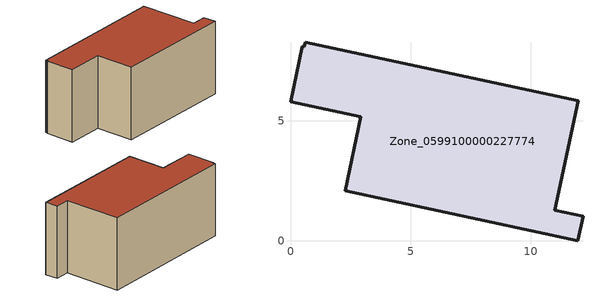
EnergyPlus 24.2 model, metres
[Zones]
Zone_0599100000227774
 floor ground (C_G): 0.61,8.27 11.97,5.83 10.99,1.28 12.17,1.03 11.95,0 2.27,2.09 2.93,5.17 0,5.8 0.49,8.1 0.57,8.08 z0
 wall outside (C_F): 12.17,1.03 10.99,1.28 11.97,5.83 0.61,8.27 0.57,8.08 0.49,8.1 0,5.8 2.93,5.17 2.27,2.09 11.95,0 12.17,1.03 z0:5.9
 roof outside (C_R): 0.49,8.1 0,5.8 2.93,5.17 2.27,2.09 11.95,0 12.17,1.03 10.99,1.28 11.97,5.83 0.61,8.27 0.57,8.08 z5.9
[BUILDING]
Pand.0599100000227774: North Axis=0; Terrain=City; Loads Convergence Tolerance Value=0.04; Temperature Convergence Tolerance Value=0.4; Solar Distribution=FullExterior; Maximum Number of Warmup Days=25; Minimum Number of Warmup Days=1
[Site:Location]
Rotterdam.The.Hague.AP_ZH_NLD Design_Conditions: Latitude=51.96; Longitude=4.45; Time Zone=1; Elevation=-4.5
[SITE:GROUNDTEMPERATURE:BUILDINGSURFACE]
18, 18, 18, 18, 18, 18, 18, 18, 18, 18, 18, 18
[MATERIAL] Thermal Absorptance=0.9; Solar Absorptance=0.7; Visible Absorptance=0.7
Name | Roughness | Thickness | Conductivity | Density | Specific Heat
G.TI.1975-1991 | MediumSmooth | 0.15 | 0.288461 | 540 | 1210
F.TI.1975-1991 | Rough | 0.3 | 0.230769 | 1920 | 840
R.TI.1975-1991 | MediumRough | 0.2 | 0.153846 | 1500 | 1000
[CONSTRUCTION]
C_G: G.TI.1975-1991
C_F: F.TI.1975-1991
C_R: R.TI.1975-1991
[ZONE]
Zone_0599100000227774: Type=1; Multiplier=1; Ceiling Height=Autocalculate; Volume=Autocalculate; Floor Area=autocalculate; Part of Total Floor Area=Yes
[ZONEINFILTRATION:DESIGNFLOWRATE]
Infil_Zone_0599100000227774: Zone or ZoneList or Space or SpaceList=Zone_0599100000227774; Schedule=AlwaysOn; Design Flow Rate Calculation Method=Flow/Area; Flow Rate per Floor Area=0.003; Constant Term Coefficient=1; Temperature Term Coefficient=0; Velocity Term Coefficient=0; Velocity Squared Term Coefficient=0
[HVACTEMPLATE:ZONE:IDEALLOADSAIRSYSTEM]
Zone_0599100000227774: Maximum Heating Supply Air Temperature=50; Minimum Cooling Supply Air Temperature=13; Maximum Heating Supply Air Humidity Ratio=0.0156; Minimum Cooling Supply Air Humidity Ratio=0.0077; Heating Limit=NoLimit; Cooling Limit=NoLimit; Dehumidification Control Type=ConstantSensibleHeatRatio; Cooling Sensible Heat Ratio=0.7; Dehumidification Setpoint=60; Humidification Control Type=None; Humidification Setpoint=30; Outdoor Air Method=None; Outdoor Air Flow Rate per Person=0.00944; Outdoor Air Flow Rate per Zone Floor Area=0; Outdoor Air Flow Rate per Zone=0; Demand Controlled Ventilation Type=None; Outdoor Air Economizer Type=NoEconomizer; Heat Recovery Type=None; Sensible Heat Recovery Effectiveness=0.7; Latent Heat Recovery Effectiveness=0.65
[ZONECONTROL:THERMOSTAT]
ThermostatControl_Zone_0599100000227774: Zone or ZoneList=Zone_0599100000227774; Control Type Schedule=DualSetpointControlType; Control 1=Thermostat_Zone_0599100000227774; Temperature Difference Between Cutout And Setpoint=0
[THERMOSTATSETPOINT:DUALSETPOINT]
Thermostat_Zone_0599100000227774: Heating Setpoint Temperature Schedule=HeatingSetpoint_Zone_0599100000227774; Cooling Setpoint Temperature Schedule=CoolingSetpoint_Zone_0599100000227774
[SCHEDULE:COMPACT]
HeatingSetpoint_Zone_0599100000227774: Through: 12/31, For: AllDays, Until: 24:00, 21
CoolingSetpoint_Zone_0599100000227774: Through: 12/31, For: AllDays, Until: 24:00, 24
DualSetpointControlType: Through: 12/31, For: AllDays, Until: 24:00, 4
AlwaysOn: Through: 12/31, For: AllDays, Until: 24:00, 1
